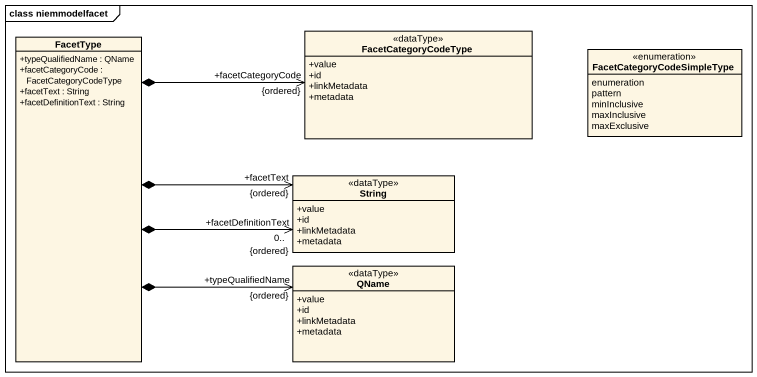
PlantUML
@startuml
mainframe class niemmodelfacet
hide circle
hide empty members
skinparam classAttributeIconSize 0
class FacetType {
  +typeQualifiedName : QName
  +facetCategoryCode : FacetCategoryCodeType
  +facetText : String
  +facetDefinitionText : String
}
class FacetCategoryCodeType <<dataType>> {
  +value
  +id
  +linkMetadata
  +metadata
}
enum FacetCategoryCodeSimpleType {
  enumeration
  pattern
  minInclusive
  maxInclusive
  maxExclusive
}
class String <<dataType>> {
  +value
  +id
  +linkMetadata
  +metadata
}
class QName <<dataType>> {
  +value
  +id
  +linkMetadata
  +metadata
}
FacetType *-right-> "+facetCategoryCode\n{ordered}" FacetCategoryCodeType
FacetType *-right-> "+typeQualifiedName\n{ordered}" QName
String "+facetText\n{ordered}" <-left-* FacetType
String "+facetDefinitionText\n0..\n{ordered}" <-left-* FacetType
@enduml
